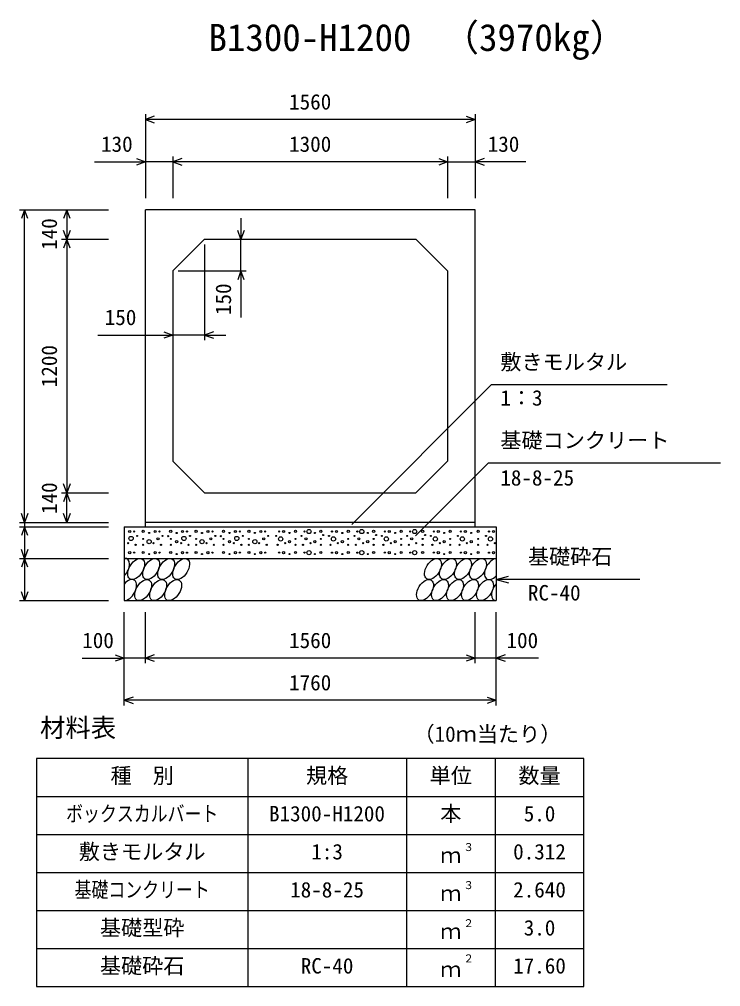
# Model space of a CAD drawing. Units: millimetres, scale not verified. Extents: x -25170 to 75630, y 0 to 35640.
# Drawn here: x 38864 to 42182, y 13065 to 17643 of the extents above; entities that cross this region are included whole.
import ezdxf
from ezdxf.enums import TextEntityAlignment as Align

# ---------------------------------------------------------------- set-up
doc = ezdxf.new("R2010")
doc.units = ezdxf.units.MM
doc.header["$LTSCALE"] = 60
for name, color, linetype, lineweight in [('DIM', 7, 'Continuous', 25), ('HATCH', 6, 'Continuous', 25), ('HYO', 3, 'Continuous', 25), ('HYO2', 4, 'Continuous', 25), ('OUTLINE', 3, 'Continuous', 25), ('TXT', 7, 'Continuous', 25)]:
    doc.layers.add(name, color=color, linetype=linetype, lineweight=lineweight)
doc.styles.add('ＭＳ ゴシック', font='')
doc.styles.get('ＭＳ ゴシック').set_extended_font_data('MS Gothic')

msp = doc.modelspace()

# ---------------------------------------------------------------- linework, layer by layer
at = {"layer": 'DIM'}
for p, q in [((39459.98, 17193.78), (39459.98, 16796.89)), ((39502.27, 17184.17), (39459.98, 17168.78)), ((41019.98, 17168.78), (39459.98, 17168.78)), ((39459.98, 17168.78), (39502.27, 17153.39)), ((40977.7, 17184.17), (41019.98, 17168.78)), ((41019.98, 17168.78), (40977.7, 17153.39)), ((41019.98, 17193.78), (41019.98, 16796.89)), ((39417.7, 16984.17), (39459.98, 16968.78)), ((39589.98, 16993.78), (39589.98, 16796.89)), ((39632.27, 16984.17), (39589.98, 16968.78)), ((40847.7, 16984.17), (40889.98, 16968.78)), ((40889.98, 16993.78), (40889.98, 16796.89)), ((41062.27, 16984.17), (41019.98, 16968.78)), ((39219.24, 16968.78), (39459.98, 16968.78)), ((39459.98, 16968.78), (39417.7, 16953.39)), ((39589.98, 16968.78), (39459.98, 16968.78)), ((40889.98, 16968.78), (39589.98, 16968.78)), ((39589.98, 16968.78), (39632.27, 16953.39)), ((40889.98, 16968.78), (40847.7, 16953.39)), ((40889.98, 16968.78), (41019.98, 16968.78)), ((41260.73, 16968.78), (41019.98, 16968.78)), ((41019.98, 16968.78), (41062.27, 16953.39)), ((38863.88, 16741.89), (39284.98, 16741.89)), ((38888.88, 16741.89), (38873.49, 16699.6)), ((38888.88, 15261.89), (38888.88, 16741.89)), ((38904.27, 16699.6), (38888.88, 16741.89)), ((39088.88, 16741.89), (39073.49, 16699.6)), ((39088.88, 16741.89), (39088.88, 16601.89)), ((39104.27, 16699.6), (39088.88, 16741.89)), ((39912.46, 16701.89), (39912.46, 16601.89)), ((39088.88, 16601.89), (39073.49, 16644.17)), ((39104.27, 16644.17), (39088.88, 16601.89)), ((39912.46, 16601.89), (39897.07, 16644.17)), ((39927.85, 16644.17), (39912.46, 16601.89)), ((39063.88, 16601.89), (39284.98, 16601.89)), ((39088.88, 16601.89), (39073.49, 16559.6)), ((39088.88, 16601.89), (39088.88, 15401.89)), ((39104.27, 16559.6), (39088.88, 16601.89)), ((39739.98, 16576.89), (39739.98, 16123.87)), ((39912.46, 16451.89), (39912.46, 16601.89)), ((39614.98, 16451.89), (39937.46, 16451.89)), ((39912.46, 16451.89), (39897.07, 16409.6)), ((39927.85, 16409.6), (39912.46, 16451.89)), ((39912.46, 16451.89), (39912.46, 16231.01)), ((39547.7, 16164.26), (39589.98, 16148.87)), ((39782.27, 16164.26), (39739.98, 16148.87)), ((39235.88, 16148.87), (39589.98, 16148.87)), ((39589.98, 16148.87), (39547.7, 16133.48)), ((39739.98, 16148.87), (39589.98, 16148.87)), ((39739.98, 16148.87), (39839.98, 16148.87)), ((39739.98, 16148.87), (39782.27, 16133.48)), ((40436.2, 15252.55), (41096.48, 15912.83)), ((41928.89, 15912.83), (41096.48, 15912.83)), ((40738.01, 15198.16), (41082.07, 15542.22)), ((42181.62, 15542.22), (41082.07, 15542.22)), ((39088.88, 15401.89), (39073.49, 15444.17)), ((39104.27, 15444.17), (39088.88, 15401.89)), ((39063.88, 15401.89), (39284.98, 15401.89)), ((39088.88, 15401.89), (39073.49, 15359.6)), ((39088.88, 15261.89), (39088.88, 15401.89)), ((39104.27, 15359.6), (39088.88, 15401.89)), ((38888.88, 15261.89), (38873.49, 15304.17)), ((38904.27, 15304.17), (38888.88, 15261.89)), ((39088.88, 15261.89), (39073.49, 15304.17)), ((39104.27, 15304.17), (39088.88, 15261.89)), ((38863.88, 15261.89), (39284.98, 15261.89)), ((38888.88, 15261.89), (38888.88, 15241.89)), ((38863.88, 15241.89), (39284.98, 15241.89)), ((38888.88, 15241.89), (38873.49, 15199.6)), ((38888.88, 15241.89), (38888.88, 15091.89)), ((38904.27, 15199.6), (38888.88, 15241.89)), ((38888.88, 15091.89), (38873.49, 15134.17)), ((38904.27, 15134.17), (38888.88, 15091.89)), ((38863.88, 15091.89), (39284.98, 15091.89)), ((38888.88, 15091.89), (38873.49, 15049.6)), ((38888.88, 15091.89), (38888.88, 14891.89)), ((38904.27, 15049.6), (38888.88, 15091.89)), ((41119.98, 14991.89), (41177.94, 15007.42)), ((41799.79, 14991.89), (41119.98, 14991.89)), ((41119.98, 14991.89), (41177.94, 14976.36)), ((38888.88, 14891.89), (38873.49, 14934.17)), ((38904.27, 14934.17), (38888.88, 14891.89)), ((38863.88, 14891.89), (39284.98, 14891.89)), ((39359.98, 14395.28), (39359.98, 14836.89)), ((39459.98, 14595.28), (39459.98, 14836.89)), ((41019.98, 14595.28), (41019.98, 14836.89)), ((41019.98, 14595.28), (41019.98, 14836.89)), ((41119.98, 14395.28), (41119.98, 14836.89)), ((39160.44, 14620.28), (39359.98, 14620.28)), ((39317.7, 14635.67), (39359.98, 14620.28)), ((39359.98, 14620.28), (39317.7, 14604.88)), ((39459.98, 14620.28), (39359.98, 14620.28)), ((39502.27, 14635.67), (39459.98, 14620.28)), ((41019.98, 14620.28), (39459.98, 14620.28)), ((39459.98, 14620.28), (39502.27, 14604.88)), ((40977.7, 14635.67), (41019.98, 14620.28)), ((41019.98, 14620.28), (40977.7, 14604.88)), ((41119.98, 14620.28), (41019.98, 14620.28)), ((41162.27, 14635.67), (41119.98, 14620.28)), ((41319.53, 14620.28), (41119.98, 14620.28)), ((41119.98, 14620.28), (41162.27, 14604.88)), ((39402.27, 14435.67), (39359.98, 14420.28)), ((41119.98, 14420.28), (39359.98, 14420.28)), ((39359.98, 14420.28), (39402.27, 14404.88)), ((41077.7, 14435.67), (41119.98, 14420.28)), ((41119.98, 14420.28), (41077.7, 14404.88))]:
    msp.add_line(p, q, dxfattribs=at)
at = {"layer": 'HATCH'}
for centre, radius in [((39386.02, 15219.07), 5), ((39407.05, 15219.07), 2.5), ((39421.07, 15198.05), 2.5), ((39449.95, 15219.94), 5), ((39477.99, 15212.06), 2.5), ((39506.02, 15219.07), 5), ((39527.05, 15219.07), 2.5), ((39541.07, 15198.05), 2.5), ((39567.53, 15197.15), 2.5), ((39579.95, 15219.94), 5), ((39607.99, 15212.06), 2.5), ((39636.02, 15219.07), 5), ((39657.05, 15219.07), 2.5), ((39671.07, 15198.05), 2.5), ((39699.95, 15219.94), 5), ((39727.99, 15212.06), 2.5), ((39756.02, 15219.07), 5), ((39777.05, 15219.07), 2.5), ((39791.07, 15198.05), 2.5), ((39817.53, 15197.15), 2.5), ((39829.95, 15219.94), 5), ((39857.99, 15212.06), 2.5), ((39886.02, 15219.07), 5), ((39907.05, 15219.07), 2.5), ((39921.07, 15198.05), 2.5), ((39949.95, 15219.94), 5), ((39977.99, 15212.06), 2.5), ((40006.02, 15219.07), 5), ((40027.05, 15219.07), 2.5), ((40041.07, 15198.05), 2.5), ((40078.89, 15198.05), 2.5), ((40092.91, 15219.07), 2.5), ((40113.94, 15219.07), 5), ((40141.98, 15212.06), 2.5), ((40170.01, 15219.94), 5), ((40198.89, 15198.05), 2.5), ((40212.91, 15219.07), 2.5), ((40233.94, 15219.07), 10), ((40261.98, 15212.06), 2.5), ((40290.01, 15219.94), 5), ((40301.35, 15202.37), 2.5), ((40328.89, 15198.05), 2.5), ((40342.91, 15219.07), 2.5), ((40363.94, 15219.07), 5), ((40391.98, 15212.06), 2.5), ((40420.01, 15219.94), 5), ((40448.89, 15198.05), 2.5), ((40462.91, 15219.07), 2.5), ((40483.94, 15219.07), 10), ((40511.98, 15212.06), 2.5), ((40540.01, 15219.94), 5), ((40551.35, 15202.37), 2.5), ((40578.89, 15198.05), 2.5), ((40592.91, 15219.07), 2.5), ((40613.94, 15219.07), 5), ((40641.98, 15212.06), 2.5), ((40670.01, 15219.94), 5), ((40698.89, 15198.05), 2.5), ((40712.91, 15219.07), 2.5), ((40733.94, 15219.07), 10), ((40771.84, 15219.94), 5), ((40783.18, 15202.37), 2.5), ((40810.71, 15198.05), 2.5), ((40824.73, 15219.07), 2.5), ((40845.76, 15219.07), 5), ((40873.8, 15212.06), 2.5), ((40901.84, 15219.94), 5), ((40938.78, 15198.05), 2.5), ((40952.79, 15219.07), 2.5), ((40973.83, 15219.07), 5), ((41001.86, 15212.06), 2.5), ((41034.77, 15219.94), 5), ((41071.7, 15198.05), 2.5), ((41085.72, 15219.07), 2.5), ((41106.75, 15219.07), 5), ((39379.01, 15163.91), 2.5), ((39392.56, 15186.05), 10), ((39414.06, 15156.04), 2.5), ((39449.95, 15184.05), 2.5), ((39449.95, 15156.04), 2.5), ((39477.99, 15170.92), 10), ((39499.01, 15163.91), 2.5), ((39520.04, 15184.05), 5), ((39534.06, 15156.04), 2.5), ((39579.95, 15184.05), 2.5), ((39579.95, 15156.04), 2.5), ((39607.99, 15170.92), 5), ((39629.01, 15163.91), 2.5), ((39642.56, 15186.05), 10), ((39664.06, 15156.04), 2.5), ((39699.95, 15184.05), 2.5), ((39699.95, 15156.04), 2.5), ((39727.99, 15170.92), 10), ((39749.01, 15163.91), 2.5), ((39770.04, 15184.05), 5), ((39784.06, 15156.04), 2.5), ((39829.95, 15184.05), 2.5), ((39829.95, 15156.04), 2.5), ((39857.99, 15170.92), 5), ((39879.01, 15163.91), 2.5), ((39892.56, 15186.05), 10), ((39914.06, 15156.04), 2.5), ((39949.95, 15184.05), 2.5), ((39949.95, 15156.04), 2.5), ((39977.99, 15170.92), 10), ((39999.01, 15163.91), 2.5), ((40020.04, 15184.05), 5), ((40034.06, 15156.04), 2.5), ((40085.9, 15156.04), 2.5), ((40099.92, 15184.05), 10), ((40120.95, 15163.91), 2.5), ((40141.98, 15170.92), 5), ((40170.01, 15184.05), 2.5), ((40170.01, 15156.04), 2.5), ((40205.9, 15156.04), 2.5), ((40219.92, 15184.05), 5), ((40240.95, 15163.91), 2.5), ((40261.98, 15170.92), 5), ((40290.01, 15184.05), 2.5), ((40290.01, 15156.04), 2.5), ((40335.9, 15156.04), 2.5), ((40349.92, 15184.05), 10), ((40370.95, 15163.91), 2.5), ((40391.98, 15170.92), 5), ((40420.01, 15184.05), 2.5), ((40420.01, 15156.04), 2.5), ((40455.9, 15156.04), 2.5), ((40469.92, 15184.05), 5), ((40490.95, 15163.91), 2.5), ((40511.98, 15170.92), 5), ((40540.01, 15184.05), 2.5), ((40540.01, 15156.04), 2.5), ((40585.9, 15156.04), 2.5), ((40599.92, 15184.05), 10), ((40620.95, 15163.91), 2.5), ((40641.98, 15170.92), 5), ((40670.01, 15184.05), 2.5), ((40670.01, 15156.04), 2.5), ((40705.9, 15156.04), 2.5), ((40719.92, 15184.05), 5), ((40740.95, 15163.91), 2.5), ((40771.84, 15184.05), 2.5), ((40771.84, 15156.04), 2.5), ((40817.72, 15156.04), 2.5), ((40831.74, 15184.05), 10), ((40852.77, 15163.91), 2.5), ((40873.8, 15170.92), 5), ((40901.84, 15184.05), 2.5), ((40901.84, 15156.04), 2.5), ((40945.79, 15156.04), 2.5), ((40959.81, 15184.05), 10), ((40980.83, 15163.91), 2.5), ((41001.86, 15170.92), 5), ((41034.77, 15184.05), 2.5), ((41034.77, 15156.04), 2.5), ((41078.71, 15156.04), 2.5), ((41092.73, 15184.05), 10), ((41113.76, 15163.91), 2.5), ((39386.02, 15119.07), 5), ((39407.05, 15119.07), 2.5), ((39449.95, 15119.94), 5), ((39477.99, 15112.06), 2.5), ((39506.02, 15119.07), 5), ((39527.05, 15119.07), 2.5), ((39579.95, 15119.94), 5), ((39607.99, 15112.06), 2.5), ((39636.02, 15119.07), 5), ((39657.05, 15119.07), 2.5), ((39699.95, 15119.94), 5), ((39727.99, 15112.06), 2.5), ((39756.02, 15119.07), 5), ((39777.05, 15119.07), 2.5), ((39829.95, 15119.94), 5), ((39857.99, 15112.06), 2.5), ((39886.02, 15119.07), 5), ((39907.05, 15119.07), 2.5), ((39949.95, 15119.94), 5), ((39977.99, 15112.06), 2.5), ((40006.02, 15119.07), 5), ((40027.05, 15119.07), 2.5), ((40092.91, 15119.07), 2.5), ((40113.94, 15119.07), 5), ((40141.98, 15112.06), 2.5), ((40170.01, 15119.94), 5), ((40212.91, 15119.07), 2.5), ((40233.94, 15119.07), 10), ((40261.98, 15112.06), 2.5), ((40290.01, 15119.94), 5), ((40342.91, 15119.07), 2.5), ((40363.94, 15119.07), 5), ((40391.98, 15112.06), 2.5), ((40420.01, 15119.94), 5), ((40462.91, 15119.07), 2.5), ((40483.94, 15119.07), 10), ((40511.98, 15112.06), 2.5), ((40540.01, 15119.94), 5), ((40592.91, 15119.07), 2.5), ((40613.94, 15119.07), 5), ((40641.98, 15112.06), 2.5), ((40670.01, 15119.94), 5), ((40712.91, 15119.07), 2.5), ((40733.94, 15119.07), 10), ((40771.84, 15119.94), 5), ((40824.73, 15119.07), 2.5), ((40845.76, 15119.07), 5), ((40873.8, 15112.06), 2.5), ((40901.84, 15119.94), 5), ((40952.79, 15119.07), 2.5), ((40973.83, 15119.07), 5), ((41001.86, 15112.06), 2.5), ((41034.77, 15119.94), 5), ((41085.72, 15119.07), 2.5), ((41106.75, 15119.07), 5)]:
    msp.add_circle(centre, radius, dxfattribs=at)
for centre, start_param, end_param in [((39345.33, 15041.88), 4.3355439, 6.7245934), ((41104.54, 15041.88), 0.4199491, 4.357003), ((39378.58, 14941.89), 3.4740877, 7.5860497), ((41137.79, 14941.89), 1.2805297, 3.4964223)]:
    msp.add_ellipse(centre, major_axis=(29.09, 47.08), ratio=0.5792, start_param=start_param, end_param=end_param, dxfattribs=at)
for centre in [(39416.29, 15041.88), (39487.24, 15041.88), (39558.2, 15041.88), (39629.15, 15041.88), (40820.71, 15041.88), (40891.67, 15041.88), (40962.63, 15041.88), (41033.58, 15041.88), (39449.53, 14941.89), (39520.49, 14941.89), (39591.45, 14941.89), (40783.01, 14941.89), (40853.96, 14941.89), (40924.92, 14941.89), (40995.87, 14941.89), (41066.83, 14941.89)]:
    msp.add_ellipse(centre, major_axis=(29.09, 47.08), ratio=0.5792, dxfattribs=at)
at = {"layer": 'HYO'}
for p, q in [((41534.98, 14145.28), (38944.98, 14145.28)), ((38944.98, 14145.28), (38944.98, 13065.28)), ((39944.98, 14145.28), (39944.98, 13065.28)), ((40694.98, 14145.28), (40694.98, 13065.28)), ((41114.98, 14145.28), (41114.98, 13065.28)), ((41534.98, 13065.28), (41534.98, 14145.28)), ((38944.98, 13965.28), (41534.98, 13965.28)), ((38944.98, 13065.28), (41534.98, 13065.28))]:
    msp.add_line(p, q, dxfattribs=at)
at = {"layer": 'HYO2'}
for p, q in [((38944.98, 13785.28), (41534.98, 13785.28)), ((38944.98, 13605.28), (41534.98, 13605.28)), ((38944.98, 13425.28), (41534.98, 13425.28)), ((38944.98, 13245.28), (41534.98, 13245.28))]:
    msp.add_line(p, q, dxfattribs=at)
at = {"layer": 'OUTLINE'}
for p, q in [((41019.98, 16741.89), (39459.98, 16741.89)), ((39459.98, 15241.89), (39459.98, 16741.89)), ((41019.98, 15241.89), (41019.98, 16741.89)), ((39739.98, 16601.89), (39589.98, 16451.89)), ((39739.98, 16601.89), (40739.98, 16601.89)), ((40889.98, 16451.89), (40739.98, 16601.89)), ((39589.98, 16451.89), (39589.98, 15551.89)), ((40889.98, 16451.89), (40889.98, 15551.89)), ((39739.98, 15401.89), (39589.98, 15551.89)), ((40739.98, 15401.89), (40889.98, 15551.89)), ((39739.98, 15401.89), (40739.98, 15401.89)), ((41019.98, 15261.89), (39459.98, 15261.89)), ((39359.98, 15241.89), (39359.98, 14891.89)), ((39359.98, 15241.89), (41119.98, 15241.89)), ((41119.98, 15241.89), (41119.98, 14891.89)), ((39359.98, 15091.89), (41119.98, 15091.89)), ((39359.98, 14891.89), (41119.98, 14891.89))]:
    msp.add_line(p, q, dxfattribs=at)

# ---------------------------------------------------------------- texts
at = {"layer": 'DIM', "style": 'ＭＳ ゴシック'}
for s, p in [('1560', (40139.98, 17193.78)), ('130', (39250.34, 16993.78)), ('1300', (40139.98, 16993.78)), ('130', (41079.62, 16993.78)), ('150', (39267.84, 16173.87)), ('敷きモルタル', (41139.33, 15962.83)), ('1：3', (41139.33, 15792.72)), ('基礎コンクリート', (41139.33, 15592.22)), ('18-8-25', (41139.33, 15414.59)), ('基礎砕石', (41269.72, 15041.89)), ('RC-40', (41269.72, 14870.51)), ('100', (39161.34, 14645.28)), ('1560', (40139.98, 14645.28)), ('100', (41168.62, 14645.28)), ('1760', (40139.98, 14445.28))]:
    msp.add_text(s, height=73.31, dxfattribs=at).set_placement(p, align=Align.BOTTOM_LEFT)
for s, p in [('140', (39063.88, 16551.89)), ('150', (39887.46, 16243.39)), ('1200', (39063.88, 15901.89)), ('140', (39063.88, 15301.89))]:
    msp.add_text(s, height=73.31, rotation=90, dxfattribs=at).set_placement(p, align=Align.BOTTOM_LEFT)
at = {"layer": 'TXT', "style": 'ＭＳ ゴシック'}
for s, height, p in [('（3970kg）', 128.3, (40863.57, 17454.39)), ('B1300-H1200', 128.3, (39758.73, 17454.39)), ('材料表', 87.98, (38961.65, 14220.28)), ('（10ｍ当たり）', 73.31, (40728.31, 14201.94)), ('種\u3000別', 73.31, (39294.98, 14005.28)), ('規格', 73.31, (40219.98, 14005.28)), ('単位', 73.31, (40804.98, 14005.28)), ('数量', 73.31, (41224.98, 14005.28)), ('B1300-H1200', 73.31, (40044.98, 13825.28)), ('本', 73.31, (40854.98, 13825.28)), ('5.0', 73.31, (41249.98, 13825.28)), ('敷きモルタル', 73.31, (39144.98, 13645.28)), ('1:3', 73.31, (40244.98, 13645.28)), ('３', 36.66, (40964.22, 13695.89)), ('0.312', 73.31, (41199.98, 13645.28)), ('ｍ', 73.31, (40854.98, 13628.61)), ('18-8-25', 73.31, (40144.98, 13465.28)), ('３', 36.66, (40964.22, 13515.89)), ('2.640', 73.31, (41199.98, 13465.28)), ('ｍ', 73.31, (40854.98, 13448.61)), ('基礎型砕', 73.31, (39244.98, 13285.28)), ('２', 36.66, (40964.22, 13335.89)), ('3.0', 73.31, (41249.98, 13285.28)), ('ｍ', 73.31, (40854.98, 13268.61)), ('基礎砕石', 73.31, (39244.98, 13105.28)), ('RC-40', 73.31, (40194.98, 13105.28)), ('２', 36.66, (40964.22, 13169.22)), ('17.60', 73.31, (41199.98, 13105.28)), ('ｍ', 73.31, (40854.98, 13088.61))]:
    msp.add_text(s, height=height, dxfattribs=at).set_placement(p, align=Align.BOTTOM_LEFT)
at = {"layer": 'TXT', "style": 'ＭＳ ゴシック', "width": 0.8}
for s, p in [('ボックスカルバート', (39084.98, 13825.28)), ('基礎コンクリート', (39124.98, 13465.28))]:
    msp.add_text(s, height=73.31, dxfattribs=at).set_placement(p, align=Align.BOTTOM_LEFT)

doc.saveas('drawing.dxf')
